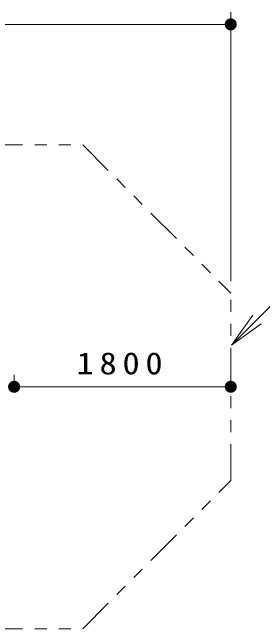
# Model space of a CAD drawing. Units: millimetres on the paper, with parts at other scales. Extents: x -365 to 0, y 0 to 257.
# Drawn here: x -51.2 to -30.4, y 142.6 to 193.8 of the extents above; entities that cross this region are included whole.
import ezdxf

# ---------------------------------------------------------------- set-up
doc = ezdxf.new("R2010")
doc.units = ezdxf.units.MM
doc.linetypes.add('USER3', pattern=[8, 3, -1, 1, -1, 1, -1])
doc.layers.add('1_100', color=7, linetype='Continuous', lineweight=25)
doc.styles.add('ＭＳ ゴシック', font='')
doc.styles.get('ＭＳ ゴシック').set_extended_font_data('MS Gothic')

# ---------------------------------------------------------------- blocks, each defined once
blk = doc.blocks.new('filled_dot')
at = {"color": 0, "linetype": 'Continuous', "lineweight": -2, "const_width": 1.25}
blk.add_lwpolyline([(-0.625, 0, 1), (0.625, 0, 1)], format="xyb", close=True, dxfattribs=at)

msp = doc.modelspace()

# ---------------------------------------------------------------- linework, layer by layer
at = {"layer": '1_100', "lineweight": 13}
for p, q in [((-33.083, 171.465), (-33.083, 193.765)), ((-88.583, 192.765), (-33.083, 192.765)), ((-33.023, 166.151), (-31.255, 168.625)), ((-33.023, 166.151), (-30.901, 168.272)), ((-30.548, 167.918), (-33.023, 166.151)), ((-51.083, 162.69), (-51.083, 163.69)), ((-33.083, 162.69), (-33.083, 163.69)), ((-51.083, 162.69), (-33.083, 162.69))]:
    msp.add_line(p, q, dxfattribs=at)
at = {"layer": '1_100', "linetype": 'USER3', "lineweight": 13}
for p, q in [((-77.377, 182.765), (-45.383, 182.765)), ((-45.383, 182.765), (-33.083, 170.465)), ((-33.083, 154.915), (-33.083, 170.465)), ((-45.383, 142.615), (-33.083, 154.915)), ((-77.377, 142.615), (-45.383, 142.615))]:
    msp.add_line(p, q, dxfattribs=at)
at = {"layer": '1_100', "lineweight": 13}
msp.add_lwpolyline([(-33.023, 166.151), (-24.77, 174.403), (-3.623, 174.403)], dxfattribs=at)
at = {"layer": '1_100'}
for centre, start, end in [((-51.932, 162.683), 0.5118, 32.4368), ((-51.932, 162.697), 327.5632, 359.4882)]:
    msp.add_arc(centre, 0.826, start, end, dxfattribs=at)

# ---------------------------------------------------------------- block references
at = {"layer": '1_100', "lineweight": 13, "xscale": 0.4, "yscale": 0.4, "rotation": 180}
for p in [(-33.083, 192.765), (-33.083, 162.69)]:
    msp.add_blockref('filled_dot', p, dxfattribs=at)
at = {"layer": '1_100', "lineweight": 13, "xscale": 0.4, "yscale": 0.4}
msp.add_blockref('filled_dot', (-51.083, 162.69), dxfattribs=at)

# ---------------------------------------------------------------- texts
at = {"layer": '1_100', "insert": (-42.083, 163.69), "char_height": 1.833, "attachment_point": 8, "style": 'ＭＳ ゴシック'}
msp.add_mtext('\\T1.33;\\W1.15;1800', dxfattribs=at)

doc.saveas('drawing.dxf')
